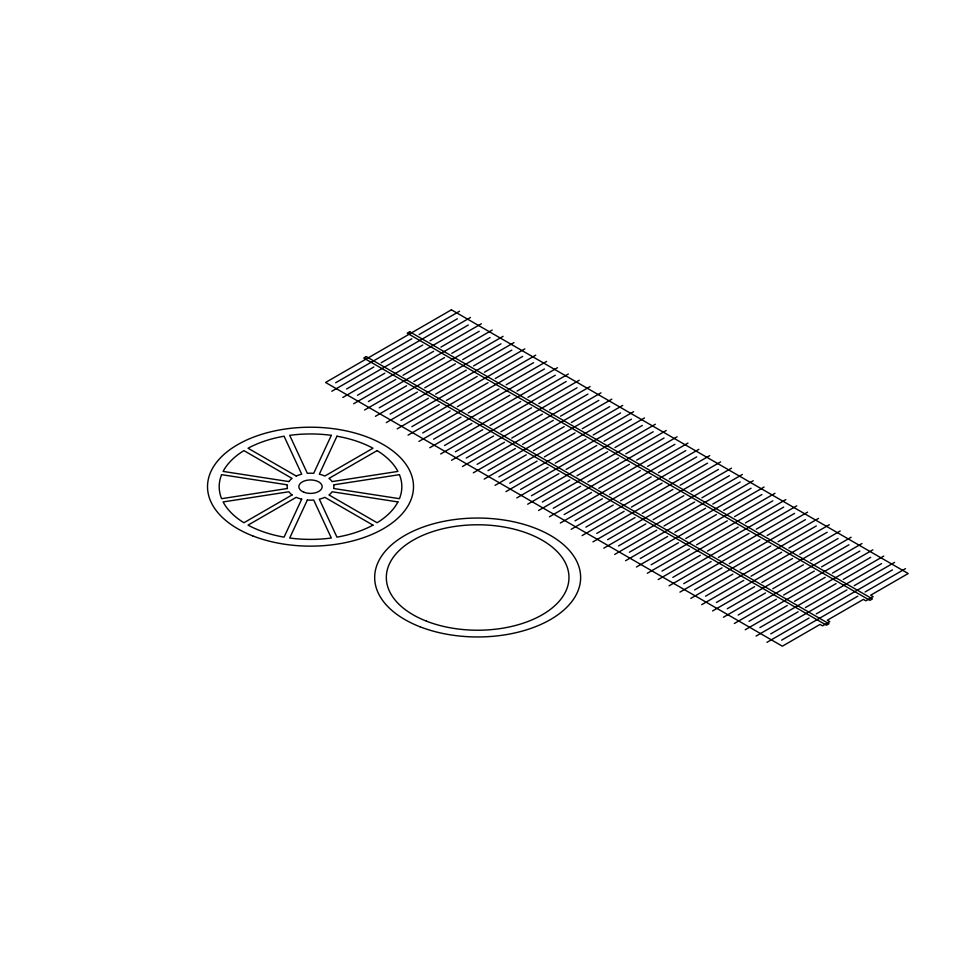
<?xml version="1.0" encoding="UTF-8"?>
<svg xmlns="http://www.w3.org/2000/svg" width="956" height="956" viewBox="0 0 956 956"><rect width="100%" height="100%" fill="white"/><g stroke="black" fill="none" stroke-linecap="round" stroke-linejoin="round"><path stroke-width="1.43" d="M335.652 382.77L411.821 338.783M419.134 334.564L459.537 311.238M331.792 391.267L373.856 366.985M381.193 362.754L457.362 318.766M346.61 388.996L422.779 345.02M430.057 340.814L470.46 317.488M342.81 397.469L384.862 373.187M392.139 368.992L468.309 325.016M357.484 395.282L433.654 351.294M440.931 347.1L481.346 323.773M353.684 403.755L395.736 379.472M403.014 375.266L479.195 331.29M368.359 401.556L444.54 357.58M451.806 353.373L492.221 330.047M364.559 410.028L406.611 385.746M413.888 381.552L490.07 337.564M379.233 407.83L455.415 363.854M462.68 359.659L503.095 336.321M375.433 416.314L417.485 392.032M424.763 387.825L500.944 343.849M390.108 414.115L466.289 370.139M473.555 365.933L513.97 342.606M386.308 422.588L428.36 398.305M435.637 394.111L511.819 350.123M400.982 420.389L477.164 376.413M484.441 372.219L524.844 348.88M397.182 428.862L439.246 404.579M446.512 400.385L522.693 356.409M411.857 426.675L488.038 382.687M495.316 378.492L535.719 355.166M408.057 435.147L450.121 410.865M457.386 406.659L533.567 362.683M422.731 432.949L498.913 388.973M506.19 384.766L546.593 361.44M418.931 441.421L460.995 417.139M468.261 412.944L544.442 368.968M433.606 439.234L509.787 395.246M517.065 391.052L557.467 367.725M429.806 447.707L471.87 423.424M479.147 419.218L555.317 375.242M444.492 445.508L520.662 401.532M527.939 397.326L568.342 373.999M440.68 453.981L482.744 429.698M490.022 425.504L566.191 381.516M455.367 451.782L531.536 407.806M538.814 403.611L579.216 380.273M451.567 460.266L493.619 435.984M500.896 431.777L577.066 387.801M466.241 458.067L542.41 414.091M549.688 409.885L590.091 386.559M462.441 466.54L504.493 442.258M511.771 438.063L587.94 394.075M477.116 464.341L553.285 420.365M560.563 416.171L600.966 392.832M473.316 472.826L515.368 448.543M522.645 444.337L598.826 400.361M487.99 470.627L564.171 426.639M571.437 422.444L611.852 399.118M484.19 479.099L526.242 454.817M533.52 450.623L609.701 406.635M498.865 476.901L575.046 432.925M582.312 428.718L622.726 405.392M495.065 485.373L537.117 461.091M544.394 456.896L620.575 412.92M509.739 483.186L585.92 439.198M593.186 435.004L633.601 411.678M505.939 491.659L547.991 467.376M555.269 463.17L631.45 419.194M520.614 489.46L596.795 445.484M604.061 441.278L644.475 417.951M516.814 497.933L558.878 473.65M566.143 469.456L642.324 425.468M531.488 495.746L607.669 451.758M614.947 447.563L655.35 424.237M527.688 504.218L569.752 479.936M577.018 475.73L653.199 431.754M542.363 502.02L618.544 458.044M625.822 453.837L666.224 430.511M538.563 510.492L580.627 486.21M587.892 482.015L664.073 438.027M553.237 508.293L629.418 464.317M636.696 460.123L677.099 436.784M549.437 516.778L591.501 492.495M598.779 488.289L674.948 444.313M564.124 514.579L640.293 470.603M647.571 466.397L687.973 443.07M560.312 523.052L602.376 498.769M609.653 494.575L685.822 450.587M574.998 520.853L651.167 476.877M658.445 472.67L698.848 449.344M571.186 529.325L613.25 505.043M620.528 500.848L696.697 456.872M585.873 527.138L662.042 483.15M669.32 478.956L709.722 455.63M582.073 535.611L624.125 511.329M631.402 507.122L707.571 463.146M596.747 533.412L672.916 489.436M680.194 485.23L720.597 461.903M592.947 541.885L634.999 517.602M642.277 513.408L718.458 469.432M607.622 539.698L683.803 495.71M691.068 491.515L731.483 468.189M603.822 548.17L645.874 523.888M653.151 519.682L729.332 475.706M618.496 545.972L694.677 501.996M701.943 497.789L742.358 474.463M614.696 554.444L656.748 530.162M664.026 525.967L740.207 481.979M629.371 552.245L705.552 508.269M712.817 504.075L753.232 480.737M625.571 560.73L667.623 536.447M674.9 532.241L751.081 488.265M640.245 558.531L716.426 514.555M723.692 510.349L764.107 487.022M636.445 567.004L678.509 542.721M685.775 538.527L761.956 494.539M651.12 564.805L727.301 520.829M734.578 516.634L774.981 493.296M647.32 573.277L689.384 549.007M696.649 544.801L772.83 500.825M661.994 571.091L738.175 527.103M745.453 522.908L785.856 499.582M658.194 579.563L700.258 555.281M707.524 551.074L783.705 507.098M672.869 577.364L749.05 533.388M756.327 529.182L796.73 505.855M669.069 585.837L711.133 561.554M718.41 557.36L794.579 513.384M683.755 583.65L759.924 539.662M767.202 535.468L807.605 512.141M679.943 592.123L722.007 567.84M729.285 563.634L805.454 519.658M694.63 589.924L770.799 545.948M778.076 541.741L818.479 518.415M690.83 598.396L732.882 574.114M740.159 569.919L816.328 525.931M705.504 596.209L781.673 552.221M788.951 548.027L829.354 524.701M701.704 604.682L743.756 580.4M751.034 576.193L827.203 532.217M716.379 602.483L792.548 558.507M799.825 554.301L840.228 530.974M712.578 610.956L754.631 586.673M761.908 582.479L838.089 538.491M727.253 608.757L803.434 564.781M810.7 560.586L851.115 537.248M723.453 617.241L765.505 592.959M772.783 588.753L848.964 544.777M738.128 615.043L814.309 571.055M821.574 566.86L861.989 543.534M734.327 623.515L776.38 599.233M783.657 595.038L859.838 551.05M749.002 621.316L825.183 577.34M832.449 573.134L872.864 549.808M745.202 629.789L787.254 605.507M794.532 601.312L870.713 557.336M759.877 627.602L836.058 583.614M843.323 579.42L883.738 556.093M756.077 636.075L798.14 611.792M805.406 607.586L881.587 563.61M770.751 633.876L846.932 589.9M854.21 585.693L894.613 562.367M766.951 642.348L809.015 618.066M816.281 613.872L892.462 569.895M781.626 640.162L857.807 596.174M865.084 591.979L905.487 568.653M301.702 499.151L284.075 537.141A91.322 52.723 0 0 1 248.034 525.131L296.205 497.323A23.338 13.48 0 0 0 301.702 499.151M331.314 435.339L313.688 473.328A23.338 13.48 0 0 0 307.342 473.328L289.704 435.339A91.322 52.723 0 0 1 331.314 435.339M307.342 500.024L289.704 538.013A91.322 52.723 0 0 0 331.314 538.013L313.688 500.024A23.338 13.48 0 0 1 307.342 500.024M336.954 436.211L319.328 474.2A23.338 13.48 0 0 1 324.825 476.028L372.983 448.221A91.322 52.723 0 0 0 336.954 436.211M366.256 356.588L363.746 358.046L826.486 625.2L828.995 623.754L366.256 356.588M409.694 331.732L407.184 333.19L869.924 600.356L872.446 598.898L409.694 331.732M451.423 309.816L325.59 382.472L782.355 646.184L820.033 624.435L822.507 625.857L829.784 621.663L827.31 620.229L863.388 599.4L865.873 600.834L873.139 596.628L870.665 595.206L908.2 573.528L451.423 309.816M292.07 494.933L243.911 522.741A91.322 52.723 0 0 1 223.107 501.936L288.903 491.766A23.338 13.48 0 0 0 292.07 494.933M377.118 450.611L328.948 478.418A23.338 13.48 0 0 1 332.126 481.585L397.923 471.416A91.322 52.723 0 0 0 377.118 450.611M287.386 488.504L221.601 498.685A91.322 52.723 0 0 1 221.601 474.666L287.386 484.847A23.338 13.48 0 0 0 287.386 488.504M399.429 474.666L333.632 484.847A23.338 13.48 0 0 1 333.632 488.504L399.429 498.685A91.322 52.723 0 0 0 399.429 474.666M288.903 481.585L223.107 471.416A91.322 52.723 0 0 1 243.911 450.611L292.07 478.418A23.338 13.48 0 0 0 288.903 481.585M397.923 501.936L332.126 491.766A23.338 13.48 0 0 1 328.948 494.933L377.118 522.741A91.322 52.723 0 0 0 397.923 501.936M296.205 476.028L248.034 448.221A91.322 52.723 0 0 1 284.075 436.211L301.702 474.2A23.338 13.48 0 0 0 296.205 476.028M372.983 525.131L324.825 497.323A23.338 13.48 0 0 1 319.328 499.151L336.954 537.141A91.322 52.723 0 0 0 372.983 525.131M303.972 492.256A11.675 6.74 0 0 0 322.148 487.154A11.675 6.74 0 0 0 305.418 480.617A11.675 6.74 0 0 0 303.972 492.256M252.79 535.922A102.985 59.463 0 0 0 413.243 490.918A102.985 59.463 0 0 0 265.517 433.188A102.985 59.463 0 0 0 252.79 535.922M419.923 626.742A102.985 59.463 0 0 0 580.376 581.738A102.985 59.463 0 0 0 432.65 524.019A102.985 59.463 0 0 0 419.923 626.742M426.46 621.161A91.322 52.723 0 0 0 568.736 581.26A91.322 52.723 0 0 0 437.74 530.078A91.322 52.723 0 0 0 426.46 621.161"/></g></svg>
